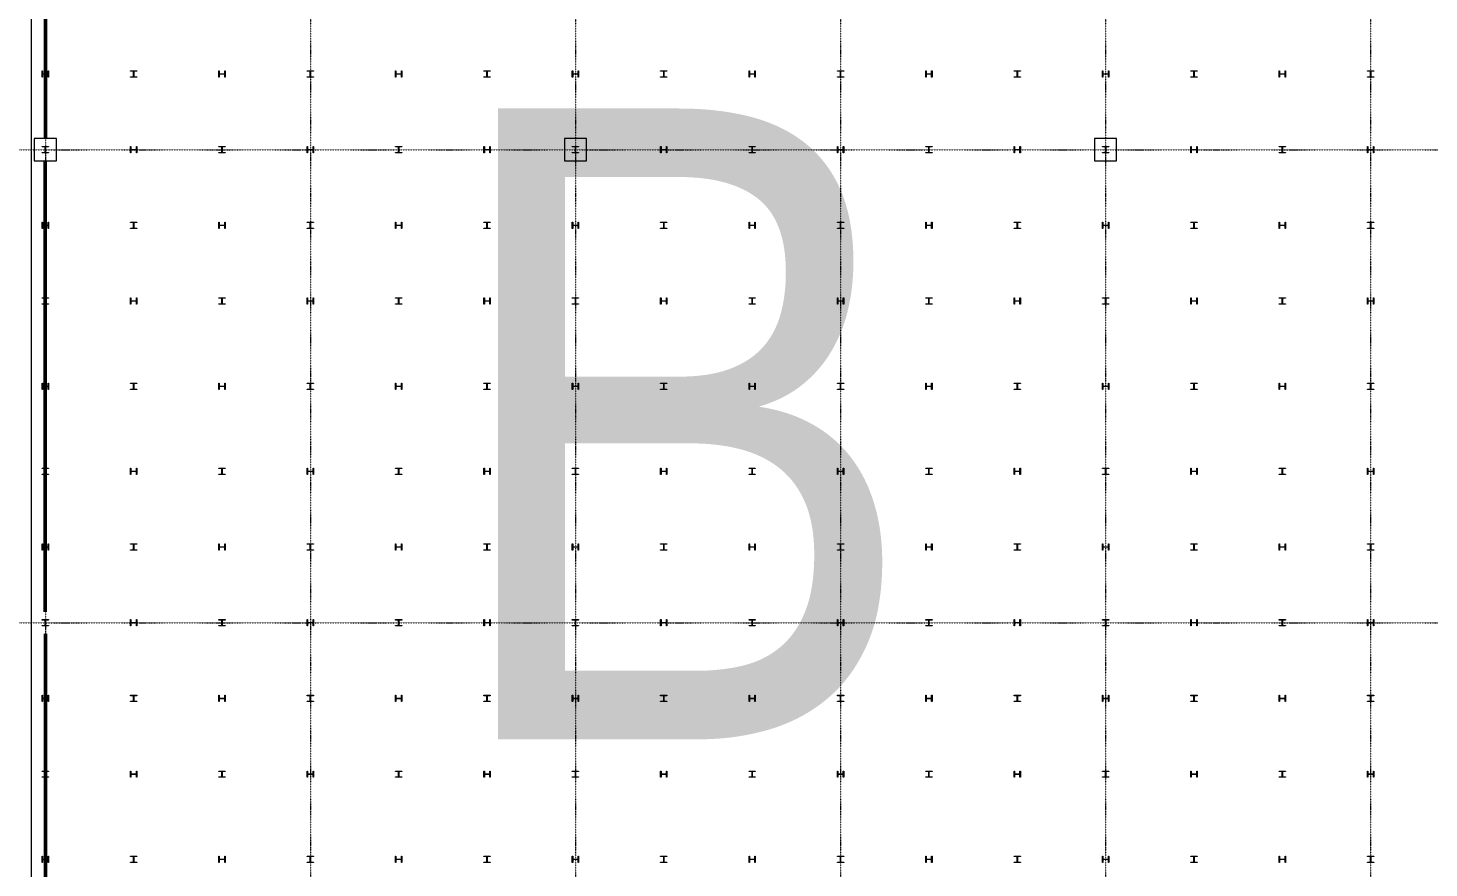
# Model space of a CAD drawing. Extents: x -32000 to 290600, y -111057 to 131250.
# Drawn here: x 175850 to 220250, y 37225 to 63858 of the extents above; entities that cross this region are included whole.
import ezdxf
from ezdxf.enums import TextEntityAlignment as Align

# ---------------------------------------------------------------- set-up
doc = ezdxf.new("R2010")
doc.units = 0
doc.header["$LTSCALE"] = 5
doc.linetypes.add('H12PL2$0$HIDDEN', pattern=[0.4, 0.3, -0.1])
doc.linetypes.add('H12PL2$0$JJP_三點線', pattern=[0.9, 0.3, -0.15, 0, -0.15, 0, -0.15, 0, -0.15])
for name, color, linetype in [('H12PL2$0$A-ZONE', 252, 'Continuous'), ('H12PL2$0$S-COL', 252, 'Continuous'), ('H12PL2$0$S-GRID', 252, 'Continuous'), ('XFDP20$0$A-W-P3_(50K)', 2, 'Continuous')]:
    doc.layers.add(name, color=color, linetype=linetype)
doc.styles.add('DEF', font='ArialNova-Light.ttf')

# ---------------------------------------------------------------- blocks, each defined once
blk = doc.blocks.new('XFDP20')
at = {"layer": 'XFDP20$0$A-W-P3_(50K)', "ltscale": 0.5}
for p, q in [((176375, 74650), (176375, 60350)), ((176425, 74650), (176425, 60350)), ((176375, 45350), (176375, 59650)), ((176425, 45350), (176425, 59650)), ((176375, 44650), (176375, 30350)), ((176425, 44650), (176425, 30350))]:
    blk.add_line(p, q, dxfattribs=at)
blk = doc.blocks.new('H12PL2')
at = {"layer": 'H12PL2$0$A-ZONE', "linetype": 'H12PL2$0$HIDDEN', "lineweight": 0}
blk.add_lwpolyline([(175950, 86290), (175950, 350)], dxfattribs=at)
at = {"layer": 'H12PL2$0$S-COL', "lineweight": 0, "flags": 128}
for points in [[(176300, 62500), (176312, 62500), (176312, 62417, 0.41421356), (176325, 62404), (176475, 62404, 0.41421356), (176488, 62417), (176488, 62500), (176500, 62500), (176500, 62300), (176488, 62300), (176488, 62383, 0.41421356), (176475, 62396), (176325, 62396, 0.41421356), (176312, 62383), (176312, 62300), (176300, 62300)], [(179100, 62300), (179100, 62312), (179183, 62312, 0.41421356), (179196, 62325), (179196, 62475, 0.41421356), (179183, 62488), (179100, 62488), (179100, 62500), (179300, 62500), (179300, 62488), (179217, 62488, 0.41421356), (179204, 62475), (179204, 62325, 0.41421356), (179217, 62312), (179300, 62312), (179300, 62300)], [(181900, 62500), (181912, 62500), (181912, 62417, 0.41421356), (181925, 62404), (182075, 62404, 0.41421356), (182088, 62417), (182088, 62500), (182100, 62500), (182100, 62300), (182088, 62300), (182088, 62383, 0.41421356), (182075, 62396), (181925, 62396, 0.41421356), (181912, 62383), (181912, 62300), (181900, 62300)], [(184700, 62300), (184700, 62312), (184783, 62312, 0.41421356), (184796, 62325), (184796, 62475, 0.41421356), (184783, 62488), (184700, 62488), (184700, 62500), (184900, 62500), (184900, 62488), (184817, 62488, 0.41421356), (184804, 62475), (184804, 62325, 0.41421356), (184817, 62312), (184900, 62312), (184900, 62300)], [(187500, 62500), (187512, 62500), (187512, 62417, 0.41421356), (187525, 62404), (187675, 62404, 0.41421356), (187688, 62417), (187688, 62500), (187700, 62500), (187700, 62300), (187688, 62300), (187688, 62383, 0.41421356), (187675, 62396), (187525, 62396, 0.41421356), (187512, 62383), (187512, 62300), (187500, 62300)], [(190300, 62300), (190300, 62312), (190383, 62312, 0.41421356), (190396, 62325), (190396, 62475, 0.41421356), (190383, 62488), (190300, 62488), (190300, 62500), (190500, 62500), (190500, 62488), (190417, 62488, 0.41421356), (190404, 62475), (190404, 62325, 0.41421356), (190417, 62312), (190500, 62312), (190500, 62300)], [(193100, 62500), (193112, 62500), (193112, 62417, 0.41421356), (193125, 62404), (193275, 62404, 0.41421356), (193288, 62417), (193288, 62500), (193300, 62500), (193300, 62300), (193288, 62300), (193288, 62383, 0.41421356), (193275, 62396), (193125, 62396, 0.41421356), (193112, 62383), (193112, 62300), (193100, 62300)], [(195900, 62300), (195900, 62312), (195983, 62312, 0.41421356), (195996, 62325), (195996, 62475, 0.41421356), (195983, 62488), (195900, 62488), (195900, 62500), (196100, 62500), (196100, 62488), (196017, 62488, 0.41421356), (196004, 62475), (196004, 62325, 0.41421356), (196017, 62312), (196100, 62312), (196100, 62300)], [(198700, 62500), (198712, 62500), (198712, 62417, 0.41421356), (198725, 62404), (198875, 62404, 0.41421356), (198888, 62417), (198888, 62500), (198900, 62500), (198900, 62300), (198888, 62300), (198888, 62383, 0.41421356), (198875, 62396), (198725, 62396, 0.41421356), (198712, 62383), (198712, 62300), (198700, 62300)], [(201500, 62300), (201500, 62312), (201583, 62312, 0.41421356), (201596, 62325), (201596, 62475, 0.41421356), (201583, 62488), (201500, 62488), (201500, 62500), (201700, 62500), (201700, 62488), (201617, 62488, 0.41421356), (201604, 62475), (201604, 62325, 0.41421356), (201617, 62312), (201700, 62312), (201700, 62300)], [(204300, 62500), (204312, 62500), (204312, 62417, 0.41421356), (204325, 62404), (204475, 62404, 0.41421356), (204488, 62417), (204488, 62500), (204500, 62500), (204500, 62300), (204488, 62300), (204488, 62383, 0.41421356), (204475, 62396), (204325, 62396, 0.41421356), (204312, 62383), (204312, 62300), (204300, 62300)], [(207100, 62300), (207100, 62312), (207183, 62312, 0.41421356), (207196, 62325), (207196, 62475, 0.41421356), (207183, 62488), (207100, 62488), (207100, 62500), (207300, 62500), (207300, 62488), (207217, 62488, 0.41421356), (207204, 62475), (207204, 62325, 0.41421356), (207217, 62312), (207300, 62312), (207300, 62300)], [(209900, 62500), (209912, 62500), (209912, 62417, 0.41421356), (209925, 62404), (210075, 62404, 0.41421356), (210088, 62417), (210088, 62500), (210100, 62500), (210100, 62300), (210088, 62300), (210088, 62383, 0.41421356), (210075, 62396), (209925, 62396, 0.41421356), (209912, 62383), (209912, 62300), (209900, 62300)], [(212700, 62300), (212700, 62312), (212783, 62312, 0.41421356), (212796, 62325), (212796, 62475, 0.41421356), (212783, 62488), (212700, 62488), (212700, 62500), (212900, 62500), (212900, 62488), (212817, 62488, 0.41421356), (212804, 62475), (212804, 62325, 0.41421356), (212817, 62312), (212900, 62312), (212900, 62300)], [(215500, 62500), (215512, 62500), (215512, 62417, 0.41421356), (215525, 62404), (215675, 62404, 0.41421356), (215688, 62417), (215688, 62500), (215700, 62500), (215700, 62300), (215688, 62300), (215688, 62383, 0.41421356), (215675, 62396), (215525, 62396, 0.41421356), (215512, 62383), (215512, 62300), (215500, 62300)], [(218300, 62300), (218300, 62312), (218383, 62312, 0.41421356), (218396, 62325), (218396, 62475, 0.41421356), (218383, 62488), (218300, 62488), (218300, 62500), (218500, 62500), (218500, 62488), (218417, 62488, 0.41421356), (218404, 62475), (218404, 62325, 0.41421356), (218417, 62312), (218500, 62312), (218500, 62300)], [(176300, 59900), (176300, 59912), (176383, 59912, 0.41421356), (176396, 59925), (176396, 60075, 0.41421356), (176383, 60088), (176300, 60088), (176300, 60100), (176500, 60100), (176500, 60088), (176417, 60088, 0.41421356), (176404, 60075), (176404, 59925, 0.41421356), (176417, 59912), (176500, 59912), (176500, 59900)], [(179100, 60100), (179112, 60100), (179112, 60017, 0.41421356), (179125, 60004), (179275, 60004, 0.41421356), (179288, 60017), (179288, 60100), (179300, 60100), (179300, 59900), (179288, 59900), (179288, 59983, 0.41421356), (179275, 59996), (179125, 59996, 0.41421356), (179112, 59983), (179112, 59900), (179100, 59900)], [(181900, 59900), (181900, 59912), (181983, 59912, 0.41421356), (181996, 59925), (181996, 60075, 0.41421356), (181983, 60088), (181900, 60088), (181900, 60100), (182100, 60100), (182100, 60088), (182017, 60088, 0.41421356), (182004, 60075), (182004, 59925, 0.41421356), (182017, 59912), (182100, 59912), (182100, 59900)], [(184700, 60100), (184712, 60100), (184712, 60017, 0.41421356), (184725, 60004), (184875, 60004, 0.41421356), (184888, 60017), (184888, 60100), (184900, 60100), (184900, 59900), (184888, 59900), (184888, 59983, 0.41421356), (184875, 59996), (184725, 59996, 0.41421356), (184712, 59983), (184712, 59900), (184700, 59900)], [(187500, 59900), (187500, 59912), (187583, 59912, 0.41421356), (187596, 59925), (187596, 60075, 0.41421356), (187583, 60088), (187500, 60088), (187500, 60100), (187700, 60100), (187700, 60088), (187617, 60088, 0.41421356), (187604, 60075), (187604, 59925, 0.41421356), (187617, 59912), (187700, 59912), (187700, 59900)], [(190300, 60100), (190312, 60100), (190312, 60017, 0.41421356), (190325, 60004), (190475, 60004, 0.41421356), (190488, 60017), (190488, 60100), (190500, 60100), (190500, 59900), (190488, 59900), (190488, 59983, 0.41421356), (190475, 59996), (190325, 59996, 0.41421356), (190312, 59983), (190312, 59900), (190300, 59900)], [(193100, 59900), (193100, 59912), (193183, 59912, 0.41421356), (193196, 59925), (193196, 60075, 0.41421356), (193183, 60088), (193100, 60088), (193100, 60100), (193300, 60100), (193300, 60088), (193217, 60088, 0.41421356), (193204, 60075), (193204, 59925, 0.41421356), (193217, 59912), (193300, 59912), (193300, 59900)], [(195900, 60100), (195912, 60100), (195912, 60017, 0.41421356), (195925, 60004), (196075, 60004, 0.41421356), (196088, 60017), (196088, 60100), (196100, 60100), (196100, 59900), (196088, 59900), (196088, 59983, 0.41421356), (196075, 59996), (195925, 59996, 0.41421356), (195912, 59983), (195912, 59900), (195900, 59900)], [(198700, 59900), (198700, 59912), (198783, 59912, 0.41421356), (198796, 59925), (198796, 60075, 0.41421356), (198783, 60088), (198700, 60088), (198700, 60100), (198900, 60100), (198900, 60088), (198817, 60088, 0.41421356), (198804, 60075), (198804, 59925, 0.41421356), (198817, 59912), (198900, 59912), (198900, 59900)], [(201500, 60100), (201512, 60100), (201512, 60017, 0.41421356), (201525, 60004), (201675, 60004, 0.41421356), (201688, 60017), (201688, 60100), (201700, 60100), (201700, 59900), (201688, 59900), (201688, 59983, 0.41421356), (201675, 59996), (201525, 59996, 0.41421356), (201512, 59983), (201512, 59900), (201500, 59900)], [(204300, 59900), (204300, 59912), (204383, 59912, 0.41421356), (204396, 59925), (204396, 60075, 0.41421356), (204383, 60088), (204300, 60088), (204300, 60100), (204500, 60100), (204500, 60088), (204417, 60088, 0.41421356), (204404, 60075), (204404, 59925, 0.41421356), (204417, 59912), (204500, 59912), (204500, 59900)], [(207100, 60100), (207112, 60100), (207112, 60017, 0.41421356), (207125, 60004), (207275, 60004, 0.41421356), (207288, 60017), (207288, 60100), (207300, 60100), (207300, 59900), (207288, 59900), (207288, 59983, 0.41421356), (207275, 59996), (207125, 59996, 0.41421356), (207112, 59983), (207112, 59900), (207100, 59900)], [(209900, 59900), (209900, 59912), (209983, 59912, 0.41421356), (209996, 59925), (209996, 60075, 0.41421356), (209983, 60088), (209900, 60088), (209900, 60100), (210100, 60100), (210100, 60088), (210017, 60088, 0.41421356), (210004, 60075), (210004, 59925, 0.41421356), (210017, 59912), (210100, 59912), (210100, 59900)], [(212700, 60100), (212712, 60100), (212712, 60017, 0.41421356), (212725, 60004), (212875, 60004, 0.41421356), (212888, 60017), (212888, 60100), (212900, 60100), (212900, 59900), (212888, 59900), (212888, 59983, 0.41421356), (212875, 59996), (212725, 59996, 0.41421356), (212712, 59983), (212712, 59900), (212700, 59900)], [(215500, 59900), (215500, 59912), (215583, 59912, 0.41421356), (215596, 59925), (215596, 60075, 0.41421356), (215583, 60088), (215500, 60088), (215500, 60100), (215700, 60100), (215700, 60088), (215617, 60088, 0.41421356), (215604, 60075), (215604, 59925, 0.41421356), (215617, 59912), (215700, 59912), (215700, 59900)], [(218300, 60100), (218312, 60100), (218312, 60017, 0.41421356), (218325, 60004), (218475, 60004, 0.41421356), (218488, 60017), (218488, 60100), (218500, 60100), (218500, 59900), (218488, 59900), (218488, 59983, 0.41421356), (218475, 59996), (218325, 59996, 0.41421356), (218312, 59983), (218312, 59900), (218300, 59900)], [(176300, 57700), (176312, 57700), (176312, 57617, 0.41421356), (176325, 57604), (176475, 57604, 0.41421356), (176488, 57617), (176488, 57700), (176500, 57700), (176500, 57500), (176488, 57500), (176488, 57583, 0.41421356), (176475, 57596), (176325, 57596, 0.41421356), (176312, 57583), (176312, 57500), (176300, 57500)], [(179100, 57500), (179100, 57512), (179183, 57512, 0.41421356), (179196, 57525), (179196, 57675, 0.41421356), (179183, 57688), (179100, 57688), (179100, 57700), (179300, 57700), (179300, 57688), (179217, 57688, 0.41421356), (179204, 57675), (179204, 57525, 0.41421356), (179217, 57512), (179300, 57512), (179300, 57500)], [(181900, 57700), (181912, 57700), (181912, 57617, 0.41421356), (181925, 57604), (182075, 57604, 0.41421356), (182088, 57617), (182088, 57700), (182100, 57700), (182100, 57500), (182088, 57500), (182088, 57583, 0.41421356), (182075, 57596), (181925, 57596, 0.41421356), (181912, 57583), (181912, 57500), (181900, 57500)], [(184700, 57500), (184700, 57512), (184783, 57512, 0.41421356), (184796, 57525), (184796, 57675, 0.41421356), (184783, 57688), (184700, 57688), (184700, 57700), (184900, 57700), (184900, 57688), (184817, 57688, 0.41421356), (184804, 57675), (184804, 57525, 0.41421356), (184817, 57512), (184900, 57512), (184900, 57500)], [(187500, 57700), (187512, 57700), (187512, 57617, 0.41421356), (187525, 57604), (187675, 57604, 0.41421356), (187688, 57617), (187688, 57700), (187700, 57700), (187700, 57500), (187688, 57500), (187688, 57583, 0.41421356), (187675, 57596), (187525, 57596, 0.41421356), (187512, 57583), (187512, 57500), (187500, 57500)], [(190300, 57500), (190300, 57512), (190383, 57512, 0.41421356), (190396, 57525), (190396, 57675, 0.41421356), (190383, 57688), (190300, 57688), (190300, 57700), (190500, 57700), (190500, 57688), (190417, 57688, 0.41421356), (190404, 57675), (190404, 57525, 0.41421356), (190417, 57512), (190500, 57512), (190500, 57500)], [(193100, 57700), (193112, 57700), (193112, 57617, 0.41421356), (193125, 57604), (193275, 57604, 0.41421356), (193288, 57617), (193288, 57700), (193300, 57700), (193300, 57500), (193288, 57500), (193288, 57583, 0.41421356), (193275, 57596), (193125, 57596, 0.41421356), (193112, 57583), (193112, 57500), (193100, 57500)], [(195900, 57500), (195900, 57512), (195983, 57512, 0.41421356), (195996, 57525), (195996, 57675, 0.41421356), (195983, 57688), (195900, 57688), (195900, 57700), (196100, 57700), (196100, 57688), (196017, 57688, 0.41421356), (196004, 57675), (196004, 57525, 0.41421356), (196017, 57512), (196100, 57512), (196100, 57500)], [(198700, 57700), (198712, 57700), (198712, 57617, 0.41421356), (198725, 57604), (198875, 57604, 0.41421356), (198888, 57617), (198888, 57700), (198900, 57700), (198900, 57500), (198888, 57500), (198888, 57583, 0.41421356), (198875, 57596), (198725, 57596, 0.41421356), (198712, 57583), (198712, 57500), (198700, 57500)], [(201500, 57500), (201500, 57512), (201583, 57512, 0.41421356), (201596, 57525), (201596, 57675, 0.41421356), (201583, 57688), (201500, 57688), (201500, 57700), (201700, 57700), (201700, 57688), (201617, 57688, 0.41421356), (201604, 57675), (201604, 57525, 0.41421356), (201617, 57512), (201700, 57512), (201700, 57500)], [(204300, 57700), (204312, 57700), (204312, 57617, 0.41421356), (204325, 57604), (204475, 57604, 0.41421356), (204488, 57617), (204488, 57700), (204500, 57700), (204500, 57500), (204488, 57500), (204488, 57583, 0.41421356), (204475, 57596), (204325, 57596, 0.41421356), (204312, 57583), (204312, 57500), (204300, 57500)], [(207100, 57500), (207100, 57512), (207183, 57512, 0.41421356), (207196, 57525), (207196, 57675, 0.41421356), (207183, 57688), (207100, 57688), (207100, 57700), (207300, 57700), (207300, 57688), (207217, 57688, 0.41421356), (207204, 57675), (207204, 57525, 0.41421356), (207217, 57512), (207300, 57512), (207300, 57500)], [(209900, 57700), (209912, 57700), (209912, 57617, 0.41421356), (209925, 57604), (210075, 57604, 0.41421356), (210088, 57617), (210088, 57700), (210100, 57700), (210100, 57500), (210088, 57500), (210088, 57583, 0.41421356), (210075, 57596), (209925, 57596, 0.41421356), (209912, 57583), (209912, 57500), (209900, 57500)], [(212700, 57500), (212700, 57512), (212783, 57512, 0.41421356), (212796, 57525), (212796, 57675, 0.41421356), (212783, 57688), (212700, 57688), (212700, 57700), (212900, 57700), (212900, 57688), (212817, 57688, 0.41421356), (212804, 57675), (212804, 57525, 0.41421356), (212817, 57512), (212900, 57512), (212900, 57500)], [(215500, 57700), (215512, 57700), (215512, 57617, 0.41421356), (215525, 57604), (215675, 57604, 0.41421356), (215688, 57617), (215688, 57700), (215700, 57700), (215700, 57500), (215688, 57500), (215688, 57583, 0.41421356), (215675, 57596), (215525, 57596, 0.41421356), (215512, 57583), (215512, 57500), (215500, 57500)], [(218300, 57500), (218300, 57512), (218383, 57512, 0.41421356), (218396, 57525), (218396, 57675, 0.41421356), (218383, 57688), (218300, 57688), (218300, 57700), (218500, 57700), (218500, 57688), (218417, 57688, 0.41421356), (218404, 57675), (218404, 57525, 0.41421356), (218417, 57512), (218500, 57512), (218500, 57500)], [(176300, 55100), (176300, 55112), (176383, 55112, 0.41421356), (176396, 55125), (176396, 55275, 0.41421356), (176383, 55288), (176300, 55288), (176300, 55300), (176500, 55300), (176500, 55288), (176417, 55288, 0.41421356), (176404, 55275), (176404, 55125, 0.41421356), (176417, 55112), (176500, 55112), (176500, 55100)], [(179100, 55300), (179112, 55300), (179112, 55217, 0.41421356), (179125, 55204), (179275, 55204, 0.41421356), (179288, 55217), (179288, 55300), (179300, 55300), (179300, 55100), (179288, 55100), (179288, 55183, 0.41421356), (179275, 55196), (179125, 55196, 0.41421356), (179112, 55183), (179112, 55100), (179100, 55100)], [(181900, 55100), (181900, 55112), (181983, 55112, 0.41421356), (181996, 55125), (181996, 55275, 0.41421356), (181983, 55288), (181900, 55288), (181900, 55300), (182100, 55300), (182100, 55288), (182017, 55288, 0.41421356), (182004, 55275), (182004, 55125, 0.41421356), (182017, 55112), (182100, 55112), (182100, 55100)], [(184700, 55300), (184712, 55300), (184712, 55217, 0.41421356), (184725, 55204), (184875, 55204, 0.41421356), (184888, 55217), (184888, 55300), (184900, 55300), (184900, 55100), (184888, 55100), (184888, 55183, 0.41421356), (184875, 55196), (184725, 55196, 0.41421356), (184712, 55183), (184712, 55100), (184700, 55100)], [(187500, 55100), (187500, 55112), (187583, 55112, 0.41421356), (187596, 55125), (187596, 55275, 0.41421356), (187583, 55288), (187500, 55288), (187500, 55300), (187700, 55300), (187700, 55288), (187617, 55288, 0.41421356), (187604, 55275), (187604, 55125, 0.41421356), (187617, 55112), (187700, 55112), (187700, 55100)], [(190300, 55300), (190312, 55300), (190312, 55217, 0.41421356), (190325, 55204), (190475, 55204, 0.41421356), (190488, 55217), (190488, 55300), (190500, 55300), (190500, 55100), (190488, 55100), (190488, 55183, 0.41421356), (190475, 55196), (190325, 55196, 0.41421356), (190312, 55183), (190312, 55100), (190300, 55100)], [(193100, 55100), (193100, 55112), (193183, 55112, 0.41421356), (193196, 55125), (193196, 55275, 0.41421356), (193183, 55288), (193100, 55288), (193100, 55300), (193300, 55300), (193300, 55288), (193217, 55288, 0.41421356), (193204, 55275), (193204, 55125, 0.41421356), (193217, 55112), (193300, 55112), (193300, 55100)], [(195900, 55300), (195912, 55300), (195912, 55217, 0.41421356), (195925, 55204), (196075, 55204, 0.41421356), (196088, 55217), (196088, 55300), (196100, 55300), (196100, 55100), (196088, 55100), (196088, 55183, 0.41421356), (196075, 55196), (195925, 55196, 0.41421356), (195912, 55183), (195912, 55100), (195900, 55100)], [(198700, 55100), (198700, 55112), (198783, 55112, 0.41421356), (198796, 55125), (198796, 55275, 0.41421356), (198783, 55288), (198700, 55288), (198700, 55300), (198900, 55300), (198900, 55288), (198817, 55288, 0.41421356), (198804, 55275), (198804, 55125, 0.41421356), (198817, 55112), (198900, 55112), (198900, 55100)], [(201500, 55300), (201512, 55300), (201512, 55217, 0.41421356), (201525, 55204), (201675, 55204, 0.41421356), (201688, 55217), (201688, 55300), (201700, 55300), (201700, 55100), (201688, 55100), (201688, 55183, 0.41421356), (201675, 55196), (201525, 55196, 0.41421356), (201512, 55183), (201512, 55100), (201500, 55100)], [(204300, 55100), (204300, 55112), (204383, 55112, 0.41421356), (204396, 55125), (204396, 55275, 0.41421356), (204383, 55288), (204300, 55288), (204300, 55300), (204500, 55300), (204500, 55288), (204417, 55288, 0.41421356), (204404, 55275), (204404, 55125, 0.41421356), (204417, 55112), (204500, 55112), (204500, 55100)], [(207100, 55300), (207112, 55300), (207112, 55217, 0.41421356), (207125, 55204), (207275, 55204, 0.41421356), (207288, 55217), (207288, 55300), (207300, 55300), (207300, 55100), (207288, 55100), (207288, 55183, 0.41421356), (207275, 55196), (207125, 55196, 0.41421356), (207112, 55183), (207112, 55100), (207100, 55100)], [(209900, 55100), (209900, 55112), (209983, 55112, 0.41421356), (209996, 55125), (209996, 55275, 0.41421356), (209983, 55288), (209900, 55288), (209900, 55300), (210100, 55300), (210100, 55288), (210017, 55288, 0.41421356), (210004, 55275), (210004, 55125, 0.41421356), (210017, 55112), (210100, 55112), (210100, 55100)], [(212700, 55300), (212712, 55300), (212712, 55217, 0.41421356), (212725, 55204), (212875, 55204, 0.41421356), (212888, 55217), (212888, 55300), (212900, 55300), (212900, 55100), (212888, 55100), (212888, 55183, 0.41421356), (212875, 55196), (212725, 55196, 0.41421356), (212712, 55183), (212712, 55100), (212700, 55100)], [(215500, 55100), (215500, 55112), (215583, 55112, 0.41421356), (215596, 55125), (215596, 55275, 0.41421356), (215583, 55288), (215500, 55288), (215500, 55300), (215700, 55300), (215700, 55288), (215617, 55288, 0.41421356), (215604, 55275), (215604, 55125, 0.41421356), (215617, 55112), (215700, 55112), (215700, 55100)], [(218300, 55300), (218312, 55300), (218312, 55217, 0.41421356), (218325, 55204), (218475, 55204, 0.41421356), (218488, 55217), (218488, 55300), (218500, 55300), (218500, 55100), (218488, 55100), (218488, 55183, 0.41421356), (218475, 55196), (218325, 55196, 0.41421356), (218312, 55183), (218312, 55100), (218300, 55100)], [(176300, 52600), (176312, 52600), (176312, 52517, 0.41421356), (176325, 52504), (176475, 52504, 0.41421356), (176488, 52517), (176488, 52600), (176500, 52600), (176500, 52400), (176488, 52400), (176488, 52483, 0.41421356), (176475, 52496), (176325, 52496, 0.41421356), (176312, 52483), (176312, 52400), (176300, 52400)], [(179100, 52400), (179100, 52412), (179183, 52412, 0.41421356), (179196, 52425), (179196, 52575, 0.41421356), (179183, 52588), (179100, 52588), (179100, 52600), (179300, 52600), (179300, 52588), (179217, 52588, 0.41421356), (179204, 52575), (179204, 52425, 0.41421356), (179217, 52412), (179300, 52412), (179300, 52400)], [(181900, 52600), (181912, 52600), (181912, 52517, 0.41421356), (181925, 52504), (182075, 52504, 0.41421356), (182088, 52517), (182088, 52600), (182100, 52600), (182100, 52400), (182088, 52400), (182088, 52483, 0.41421356), (182075, 52496), (181925, 52496, 0.41421356), (181912, 52483), (181912, 52400), (181900, 52400)], [(184700, 52400), (184700, 52412), (184783, 52412, 0.41421356), (184796, 52425), (184796, 52575, 0.41421356), (184783, 52588), (184700, 52588), (184700, 52600), (184900, 52600), (184900, 52588), (184817, 52588, 0.41421356), (184804, 52575), (184804, 52425, 0.41421356), (184817, 52412), (184900, 52412), (184900, 52400)], [(187500, 52600), (187512, 52600), (187512, 52517, 0.41421356), (187525, 52504), (187675, 52504, 0.41421356), (187688, 52517), (187688, 52600), (187700, 52600), (187700, 52400), (187688, 52400), (187688, 52483, 0.41421356), (187675, 52496), (187525, 52496, 0.41421356), (187512, 52483), (187512, 52400), (187500, 52400)], [(190300, 52400), (190300, 52412), (190383, 52412, 0.41421356), (190396, 52425), (190396, 52575, 0.41421356), (190383, 52588), (190300, 52588), (190300, 52600), (190500, 52600), (190500, 52588), (190417, 52588, 0.41421356), (190404, 52575), (190404, 52425, 0.41421356), (190417, 52412), (190500, 52412), (190500, 52400)], [(193100, 52600), (193112, 52600), (193112, 52517, 0.41421356), (193125, 52504), (193275, 52504, 0.41421356), (193288, 52517), (193288, 52600), (193300, 52600), (193300, 52400), (193288, 52400), (193288, 52483, 0.41421356), (193275, 52496), (193125, 52496, 0.41421356), (193112, 52483), (193112, 52400), (193100, 52400)], [(195900, 52400), (195900, 52412), (195983, 52412, 0.41421356), (195996, 52425), (195996, 52575, 0.41421356), (195983, 52588), (195900, 52588), (195900, 52600), (196100, 52600), (196100, 52588), (196017, 52588, 0.41421356), (196004, 52575), (196004, 52425, 0.41421356), (196017, 52412), (196100, 52412), (196100, 52400)], [(198700, 52600), (198712, 52600), (198712, 52517, 0.41421356), (198725, 52504), (198875, 52504, 0.41421356), (198888, 52517), (198888, 52600), (198900, 52600), (198900, 52400), (198888, 52400), (198888, 52483, 0.41421356), (198875, 52496), (198725, 52496, 0.41421356), (198712, 52483), (198712, 52400), (198700, 52400)], [(201500, 52400), (201500, 52412), (201583, 52412, 0.41421356), (201596, 52425), (201596, 52575, 0.41421356), (201583, 52588), (201500, 52588), (201500, 52600), (201700, 52600), (201700, 52588), (201617, 52588, 0.41421356), (201604, 52575), (201604, 52425, 0.41421356), (201617, 52412), (201700, 52412), (201700, 52400)], [(204300, 52600), (204312, 52600), (204312, 52517, 0.41421356), (204325, 52504), (204475, 52504, 0.41421356), (204488, 52517), (204488, 52600), (204500, 52600), (204500, 52400), (204488, 52400), (204488, 52483, 0.41421356), (204475, 52496), (204325, 52496, 0.41421356), (204312, 52483), (204312, 52400), (204300, 52400)], [(207100, 52400), (207100, 52412), (207183, 52412, 0.41421356), (207196, 52425), (207196, 52575, 0.41421356), (207183, 52588), (207100, 52588), (207100, 52600), (207300, 52600), (207300, 52588), (207217, 52588, 0.41421356), (207204, 52575), (207204, 52425, 0.41421356), (207217, 52412), (207300, 52412), (207300, 52400)], [(209900, 52600), (209912, 52600), (209912, 52517, 0.41421356), (209925, 52504), (210075, 52504, 0.41421356), (210088, 52517), (210088, 52600), (210100, 52600), (210100, 52400), (210088, 52400), (210088, 52483, 0.41421356), (210075, 52496), (209925, 52496, 0.41421356), (209912, 52483), (209912, 52400), (209900, 52400)], [(212700, 52400), (212700, 52412), (212783, 52412, 0.41421356), (212796, 52425), (212796, 52575, 0.41421356), (212783, 52588), (212700, 52588), (212700, 52600), (212900, 52600), (212900, 52588), (212817, 52588, 0.41421356), (212804, 52575), (212804, 52425, 0.41421356), (212817, 52412), (212900, 52412), (212900, 52400)], [(215500, 52600), (215512, 52600), (215512, 52517, 0.41421356), (215525, 52504), (215675, 52504, 0.41421356), (215688, 52517), (215688, 52600), (215700, 52600), (215700, 52400), (215688, 52400), (215688, 52483, 0.41421356), (215675, 52496), (215525, 52496, 0.41421356), (215512, 52483), (215512, 52400), (215500, 52400)], [(218300, 52400), (218300, 52412), (218383, 52412, 0.41421356), (218396, 52425), (218396, 52575, 0.41421356), (218383, 52588), (218300, 52588), (218300, 52600), (218500, 52600), (218500, 52588), (218417, 52588, 0.41421356), (218404, 52575), (218404, 52425, 0.41421356), (218417, 52412), (218500, 52412), (218500, 52400)], [(176300, 49700), (176300, 49712), (176383, 49712, 0.41421356), (176396, 49725), (176396, 49875, 0.41421356), (176383, 49888), (176300, 49888), (176300, 49900), (176500, 49900), (176500, 49888), (176417, 49888, 0.41421356), (176404, 49875), (176404, 49725, 0.41421356), (176417, 49712), (176500, 49712), (176500, 49700)], [(179100, 49900), (179112, 49900), (179112, 49817, 0.41421356), (179125, 49804), (179275, 49804, 0.41421356), (179288, 49817), (179288, 49900), (179300, 49900), (179300, 49700), (179288, 49700), (179288, 49783, 0.41421356), (179275, 49796), (179125, 49796, 0.41421356), (179112, 49783), (179112, 49700), (179100, 49700)], [(181900, 49700), (181900, 49712), (181983, 49712, 0.41421356), (181996, 49725), (181996, 49875, 0.41421356), (181983, 49888), (181900, 49888), (181900, 49900), (182100, 49900), (182100, 49888), (182017, 49888, 0.41421356), (182004, 49875), (182004, 49725, 0.41421356), (182017, 49712), (182100, 49712), (182100, 49700)], [(184700, 49900), (184712, 49900), (184712, 49817, 0.41421356), (184725, 49804), (184875, 49804, 0.41421356), (184888, 49817), (184888, 49900), (184900, 49900), (184900, 49700), (184888, 49700), (184888, 49783, 0.41421356), (184875, 49796), (184725, 49796, 0.41421356), (184712, 49783), (184712, 49700), (184700, 49700)], [(187500, 49700), (187500, 49712), (187583, 49712, 0.41421356), (187596, 49725), (187596, 49875, 0.41421356), (187583, 49888), (187500, 49888), (187500, 49900), (187700, 49900), (187700, 49888), (187617, 49888, 0.41421356), (187604, 49875), (187604, 49725, 0.41421356), (187617, 49712), (187700, 49712), (187700, 49700)], [(190300, 49900), (190312, 49900), (190312, 49817, 0.41421356), (190325, 49804), (190475, 49804, 0.41421356), (190488, 49817), (190488, 49900), (190500, 49900), (190500, 49700), (190488, 49700), (190488, 49783, 0.41421356), (190475, 49796), (190325, 49796, 0.41421356), (190312, 49783), (190312, 49700), (190300, 49700)], [(193100, 49700), (193100, 49712), (193183, 49712, 0.41421356), (193196, 49725), (193196, 49875, 0.41421356), (193183, 49888), (193100, 49888), (193100, 49900), (193300, 49900), (193300, 49888), (193217, 49888, 0.41421356), (193204, 49875), (193204, 49725, 0.41421356), (193217, 49712), (193300, 49712), (193300, 49700)], [(195900, 49900), (195912, 49900), (195912, 49817, 0.41421356), (195925, 49804), (196075, 49804, 0.41421356), (196088, 49817), (196088, 49900), (196100, 49900), (196100, 49700), (196088, 49700), (196088, 49783, 0.41421356), (196075, 49796), (195925, 49796, 0.41421356), (195912, 49783), (195912, 49700), (195900, 49700)], [(198700, 49700), (198700, 49712), (198783, 49712, 0.41421356), (198796, 49725), (198796, 49875, 0.41421356), (198783, 49888), (198700, 49888), (198700, 49900), (198900, 49900), (198900, 49888), (198817, 49888, 0.41421356), (198804, 49875), (198804, 49725, 0.41421356), (198817, 49712), (198900, 49712), (198900, 49700)], [(201500, 49900), (201512, 49900), (201512, 49817, 0.41421356), (201525, 49804), (201675, 49804, 0.41421356), (201688, 49817), (201688, 49900), (201700, 49900), (201700, 49700), (201688, 49700), (201688, 49783, 0.41421356), (201675, 49796), (201525, 49796, 0.41421356), (201512, 49783), (201512, 49700), (201500, 49700)], [(204300, 49700), (204300, 49712), (204383, 49712, 0.41421356), (204396, 49725), (204396, 49875, 0.41421356), (204383, 49888), (204300, 49888), (204300, 49900), (204500, 49900), (204500, 49888), (204417, 49888, 0.41421356), (204404, 49875), (204404, 49725, 0.41421356), (204417, 49712), (204500, 49712), (204500, 49700)], [(207100, 49900), (207112, 49900), (207112, 49817, 0.41421356), (207125, 49804), (207275, 49804, 0.41421356), (207288, 49817), (207288, 49900), (207300, 49900), (207300, 49700), (207288, 49700), (207288, 49783, 0.41421356), (207275, 49796), (207125, 49796, 0.41421356), (207112, 49783), (207112, 49700), (207100, 49700)], [(209900, 49700), (209900, 49712), (209983, 49712, 0.41421356), (209996, 49725), (209996, 49875, 0.41421356), (209983, 49888), (209900, 49888), (209900, 49900), (210100, 49900), (210100, 49888), (210017, 49888, 0.41421356), (210004, 49875), (210004, 49725, 0.41421356), (210017, 49712), (210100, 49712), (210100, 49700)], [(212700, 49900), (212712, 49900), (212712, 49817, 0.41421356), (212725, 49804), (212875, 49804, 0.41421356), (212888, 49817), (212888, 49900), (212900, 49900), (212900, 49700), (212888, 49700), (212888, 49783, 0.41421356), (212875, 49796), (212725, 49796, 0.41421356), (212712, 49783), (212712, 49700), (212700, 49700)], [(215500, 49700), (215500, 49712), (215583, 49712, 0.41421356), (215596, 49725), (215596, 49875, 0.41421356), (215583, 49888), (215500, 49888), (215500, 49900), (215700, 49900), (215700, 49888), (215617, 49888, 0.41421356), (215604, 49875), (215604, 49725, 0.41421356), (215617, 49712), (215700, 49712), (215700, 49700)], [(218300, 49900), (218312, 49900), (218312, 49817, 0.41421356), (218325, 49804), (218475, 49804, 0.41421356), (218488, 49817), (218488, 49900), (218500, 49900), (218500, 49700), (218488, 49700), (218488, 49783, 0.41421356), (218475, 49796), (218325, 49796, 0.41421356), (218312, 49783), (218312, 49700), (218300, 49700)], [(176300, 47500), (176312, 47500), (176312, 47417, 0.41421356), (176325, 47404), (176475, 47404, 0.41421356), (176488, 47417), (176488, 47500), (176500, 47500), (176500, 47300), (176488, 47300), (176488, 47383, 0.41421356), (176475, 47396), (176325, 47396, 0.41421356), (176312, 47383), (176312, 47300), (176300, 47300)], [(179100, 47300), (179100, 47312), (179183, 47312, 0.41421356), (179196, 47325), (179196, 47475, 0.41421356), (179183, 47488), (179100, 47488), (179100, 47500), (179300, 47500), (179300, 47488), (179217, 47488, 0.41421356), (179204, 47475), (179204, 47325, 0.41421356), (179217, 47312), (179300, 47312), (179300, 47300)], [(181900, 47500), (181912, 47500), (181912, 47417, 0.41421356), (181925, 47404), (182075, 47404, 0.41421356), (182088, 47417), (182088, 47500), (182100, 47500), (182100, 47300), (182088, 47300), (182088, 47383, 0.41421356), (182075, 47396), (181925, 47396, 0.41421356), (181912, 47383), (181912, 47300), (181900, 47300)], [(184700, 47300), (184700, 47312), (184783, 47312, 0.41421356), (184796, 47325), (184796, 47475, 0.41421356), (184783, 47488), (184700, 47488), (184700, 47500), (184900, 47500), (184900, 47488), (184817, 47488, 0.41421356), (184804, 47475), (184804, 47325, 0.41421356), (184817, 47312), (184900, 47312), (184900, 47300)], [(187500, 47500), (187512, 47500), (187512, 47417, 0.41421356), (187525, 47404), (187675, 47404, 0.41421356), (187688, 47417), (187688, 47500), (187700, 47500), (187700, 47300), (187688, 47300), (187688, 47383, 0.41421356), (187675, 47396), (187525, 47396, 0.41421356), (187512, 47383), (187512, 47300), (187500, 47300)], [(190300, 47300), (190300, 47312), (190383, 47312, 0.41421356), (190396, 47325), (190396, 47475, 0.41421356), (190383, 47488), (190300, 47488), (190300, 47500), (190500, 47500), (190500, 47488), (190417, 47488, 0.41421356), (190404, 47475), (190404, 47325, 0.41421356), (190417, 47312), (190500, 47312), (190500, 47300)], [(193100, 47500), (193112, 47500), (193112, 47417, 0.41421356), (193125, 47404), (193275, 47404, 0.41421356), (193288, 47417), (193288, 47500), (193300, 47500), (193300, 47300), (193288, 47300), (193288, 47383, 0.41421356), (193275, 47396), (193125, 47396, 0.41421356), (193112, 47383), (193112, 47300), (193100, 47300)], [(195900, 47300), (195900, 47312), (195983, 47312, 0.41421356), (195996, 47325), (195996, 47475, 0.41421356), (195983, 47488), (195900, 47488), (195900, 47500), (196100, 47500), (196100, 47488), (196017, 47488, 0.41421356), (196004, 47475), (196004, 47325, 0.41421356), (196017, 47312), (196100, 47312), (196100, 47300)], [(198700, 47500), (198712, 47500), (198712, 47417, 0.41421356), (198725, 47404), (198875, 47404, 0.41421356), (198888, 47417), (198888, 47500), (198900, 47500), (198900, 47300), (198888, 47300), (198888, 47383, 0.41421356), (198875, 47396), (198725, 47396, 0.41421356), (198712, 47383), (198712, 47300), (198700, 47300)], [(201500, 47300), (201500, 47312), (201583, 47312, 0.41421356), (201596, 47325), (201596, 47475, 0.41421356), (201583, 47488), (201500, 47488), (201500, 47500), (201700, 47500), (201700, 47488), (201617, 47488, 0.41421356), (201604, 47475), (201604, 47325, 0.41421356), (201617, 47312), (201700, 47312), (201700, 47300)], [(204300, 47500), (204312, 47500), (204312, 47417, 0.41421356), (204325, 47404), (204475, 47404, 0.41421356), (204488, 47417), (204488, 47500), (204500, 47500), (204500, 47300), (204488, 47300), (204488, 47383, 0.41421356), (204475, 47396), (204325, 47396, 0.41421356), (204312, 47383), (204312, 47300), (204300, 47300)], [(207100, 47300), (207100, 47312), (207183, 47312, 0.41421356), (207196, 47325), (207196, 47475, 0.41421356), (207183, 47488), (207100, 47488), (207100, 47500), (207300, 47500), (207300, 47488), (207217, 47488, 0.41421356), (207204, 47475), (207204, 47325, 0.41421356), (207217, 47312), (207300, 47312), (207300, 47300)], [(209900, 47500), (209912, 47500), (209912, 47417, 0.41421356), (209925, 47404), (210075, 47404, 0.41421356), (210088, 47417), (210088, 47500), (210100, 47500), (210100, 47300), (210088, 47300), (210088, 47383, 0.41421356), (210075, 47396), (209925, 47396, 0.41421356), (209912, 47383), (209912, 47300), (209900, 47300)], [(212700, 47300), (212700, 47312), (212783, 47312, 0.41421356), (212796, 47325), (212796, 47475, 0.41421356), (212783, 47488), (212700, 47488), (212700, 47500), (212900, 47500), (212900, 47488), (212817, 47488, 0.41421356), (212804, 47475), (212804, 47325, 0.41421356), (212817, 47312), (212900, 47312), (212900, 47300)], [(215500, 47500), (215512, 47500), (215512, 47417, 0.41421356), (215525, 47404), (215675, 47404, 0.41421356), (215688, 47417), (215688, 47500), (215700, 47500), (215700, 47300), (215688, 47300), (215688, 47383, 0.41421356), (215675, 47396), (215525, 47396, 0.41421356), (215512, 47383), (215512, 47300), (215500, 47300)], [(218300, 47300), (218300, 47312), (218383, 47312, 0.41421356), (218396, 47325), (218396, 47475, 0.41421356), (218383, 47488), (218300, 47488), (218300, 47500), (218500, 47500), (218500, 47488), (218417, 47488, 0.41421356), (218404, 47475), (218404, 47325, 0.41421356), (218417, 47312), (218500, 47312), (218500, 47300)], [(176300, 44900), (176300, 44912), (176383, 44912, 0.41421356), (176396, 44925), (176396, 45075, 0.41421356), (176383, 45088), (176300, 45088), (176300, 45100), (176500, 45100), (176500, 45088), (176417, 45088, 0.41421356), (176404, 45075), (176404, 44925, 0.41421356), (176417, 44912), (176500, 44912), (176500, 44900)], [(179100, 45100), (179112, 45100), (179112, 45017, 0.41421356), (179125, 45004), (179275, 45004, 0.41421356), (179288, 45017), (179288, 45100), (179300, 45100), (179300, 44900), (179288, 44900), (179288, 44983, 0.41421356), (179275, 44996), (179125, 44996, 0.41421356), (179112, 44983), (179112, 44900), (179100, 44900)], [(181900, 44900), (181900, 44912), (181983, 44912, 0.41421356), (181996, 44925), (181996, 45075, 0.41421356), (181983, 45088), (181900, 45088), (181900, 45100), (182100, 45100), (182100, 45088), (182017, 45088, 0.41421356), (182004, 45075), (182004, 44925, 0.41421356), (182017, 44912), (182100, 44912), (182100, 44900)], [(184700, 45100), (184712, 45100), (184712, 45017, 0.41421356), (184725, 45004), (184875, 45004, 0.41421356), (184888, 45017), (184888, 45100), (184900, 45100), (184900, 44900), (184888, 44900), (184888, 44983, 0.41421356), (184875, 44996), (184725, 44996, 0.41421356), (184712, 44983), (184712, 44900), (184700, 44900)], [(187500, 44900), (187500, 44912), (187583, 44912, 0.41421356), (187596, 44925), (187596, 45075, 0.41421356), (187583, 45088), (187500, 45088), (187500, 45100), (187700, 45100), (187700, 45088), (187617, 45088, 0.41421356), (187604, 45075), (187604, 44925, 0.41421356), (187617, 44912), (187700, 44912), (187700, 44900)], [(190300, 45100), (190312, 45100), (190312, 45017, 0.41421356), (190325, 45004), (190475, 45004, 0.41421356), (190488, 45017), (190488, 45100), (190500, 45100), (190500, 44900), (190488, 44900), (190488, 44983, 0.41421356), (190475, 44996), (190325, 44996, 0.41421356), (190312, 44983), (190312, 44900), (190300, 44900)], [(193100, 44900), (193100, 44912), (193183, 44912, 0.41421356), (193196, 44925), (193196, 45075, 0.41421356), (193183, 45088), (193100, 45088), (193100, 45100), (193300, 45100), (193300, 45088), (193217, 45088, 0.41421356), (193204, 45075), (193204, 44925, 0.41421356), (193217, 44912), (193300, 44912), (193300, 44900)], [(195900, 45100), (195912, 45100), (195912, 45017, 0.41421356), (195925, 45004), (196075, 45004, 0.41421356), (196088, 45017), (196088, 45100), (196100, 45100), (196100, 44900), (196088, 44900), (196088, 44983, 0.41421356), (196075, 44996), (195925, 44996, 0.41421356), (195912, 44983), (195912, 44900), (195900, 44900)], [(198700, 44900), (198700, 44912), (198783, 44912, 0.41421356), (198796, 44925), (198796, 45075, 0.41421356), (198783, 45088), (198700, 45088), (198700, 45100), (198900, 45100), (198900, 45088), (198817, 45088, 0.41421356), (198804, 45075), (198804, 44925, 0.41421356), (198817, 44912), (198900, 44912), (198900, 44900)], [(201500, 45100), (201512, 45100), (201512, 45017, 0.41421356), (201525, 45004), (201675, 45004, 0.41421356), (201688, 45017), (201688, 45100), (201700, 45100), (201700, 44900), (201688, 44900), (201688, 44983, 0.41421356), (201675, 44996), (201525, 44996, 0.41421356), (201512, 44983), (201512, 44900), (201500, 44900)], [(204300, 44900), (204300, 44912), (204383, 44912, 0.41421356), (204396, 44925), (204396, 45075, 0.41421356), (204383, 45088), (204300, 45088), (204300, 45100), (204500, 45100), (204500, 45088), (204417, 45088, 0.41421356), (204404, 45075), (204404, 44925, 0.41421356), (204417, 44912), (204500, 44912), (204500, 44900)], [(207100, 45100), (207112, 45100), (207112, 45017, 0.41421356), (207125, 45004), (207275, 45004, 0.41421356), (207288, 45017), (207288, 45100), (207300, 45100), (207300, 44900), (207288, 44900), (207288, 44983, 0.41421356), (207275, 44996), (207125, 44996, 0.41421356), (207112, 44983), (207112, 44900), (207100, 44900)], [(209900, 44900), (209900, 44912), (209983, 44912, 0.41421356), (209996, 44925), (209996, 45075, 0.41421356), (209983, 45088), (209900, 45088), (209900, 45100), (210100, 45100), (210100, 45088), (210017, 45088, 0.41421356), (210004, 45075), (210004, 44925, 0.41421356), (210017, 44912), (210100, 44912), (210100, 44900)], [(212700, 45100), (212712, 45100), (212712, 45017, 0.41421356), (212725, 45004), (212875, 45004, 0.41421356), (212888, 45017), (212888, 45100), (212900, 45100), (212900, 44900), (212888, 44900), (212888, 44983, 0.41421356), (212875, 44996), (212725, 44996, 0.41421356), (212712, 44983), (212712, 44900), (212700, 44900)], [(215500, 44900), (215500, 44912), (215583, 44912, 0.41421356), (215596, 44925), (215596, 45075, 0.41421356), (215583, 45088), (215500, 45088), (215500, 45100), (215700, 45100), (215700, 45088), (215617, 45088, 0.41421356), (215604, 45075), (215604, 44925, 0.41421356), (215617, 44912), (215700, 44912), (215700, 44900)], [(218300, 45100), (218312, 45100), (218312, 45017, 0.41421356), (218325, 45004), (218475, 45004, 0.41421356), (218488, 45017), (218488, 45100), (218500, 45100), (218500, 44900), (218488, 44900), (218488, 44983, 0.41421356), (218475, 44996), (218325, 44996, 0.41421356), (218312, 44983), (218312, 44900), (218300, 44900)], [(176300, 42700), (176312, 42700), (176312, 42617, 0.41421356), (176325, 42604), (176475, 42604, 0.41421356), (176488, 42617), (176488, 42700), (176500, 42700), (176500, 42500), (176488, 42500), (176488, 42583, 0.41421356), (176475, 42596), (176325, 42596, 0.41421356), (176312, 42583), (176312, 42500), (176300, 42500)], [(179100, 42500), (179100, 42512), (179183, 42512, 0.41421356), (179196, 42525), (179196, 42675, 0.41421356), (179183, 42688), (179100, 42688), (179100, 42700), (179300, 42700), (179300, 42688), (179217, 42688, 0.41421356), (179204, 42675), (179204, 42525, 0.41421356), (179217, 42512), (179300, 42512), (179300, 42500)], [(181900, 42700), (181912, 42700), (181912, 42617, 0.41421356), (181925, 42604), (182075, 42604, 0.41421356), (182088, 42617), (182088, 42700), (182100, 42700), (182100, 42500), (182088, 42500), (182088, 42583, 0.41421356), (182075, 42596), (181925, 42596, 0.41421356), (181912, 42583), (181912, 42500), (181900, 42500)], [(184700, 42500), (184700, 42512), (184783, 42512, 0.41421356), (184796, 42525), (184796, 42675, 0.41421356), (184783, 42688), (184700, 42688), (184700, 42700), (184900, 42700), (184900, 42688), (184817, 42688, 0.41421356), (184804, 42675), (184804, 42525, 0.41421356), (184817, 42512), (184900, 42512), (184900, 42500)], [(187500, 42700), (187512, 42700), (187512, 42617, 0.41421356), (187525, 42604), (187675, 42604, 0.41421356), (187688, 42617), (187688, 42700), (187700, 42700), (187700, 42500), (187688, 42500), (187688, 42583, 0.41421356), (187675, 42596), (187525, 42596, 0.41421356), (187512, 42583), (187512, 42500), (187500, 42500)], [(190300, 42500), (190300, 42512), (190383, 42512, 0.41421356), (190396, 42525), (190396, 42675, 0.41421356), (190383, 42688), (190300, 42688), (190300, 42700), (190500, 42700), (190500, 42688), (190417, 42688, 0.41421356), (190404, 42675), (190404, 42525, 0.41421356), (190417, 42512), (190500, 42512), (190500, 42500)], [(193100, 42700), (193112, 42700), (193112, 42617, 0.41421356), (193125, 42604), (193275, 42604, 0.41421356), (193288, 42617), (193288, 42700), (193300, 42700), (193300, 42500), (193288, 42500), (193288, 42583, 0.41421356), (193275, 42596), (193125, 42596, 0.41421356), (193112, 42583), (193112, 42500), (193100, 42500)], [(195900, 42500), (195900, 42512), (195983, 42512, 0.41421356), (195996, 42525), (195996, 42675, 0.41421356), (195983, 42688), (195900, 42688), (195900, 42700), (196100, 42700), (196100, 42688), (196017, 42688, 0.41421356), (196004, 42675), (196004, 42525, 0.41421356), (196017, 42512), (196100, 42512), (196100, 42500)], [(198700, 42700), (198712, 42700), (198712, 42617, 0.41421356), (198725, 42604), (198875, 42604, 0.41421356), (198888, 42617), (198888, 42700), (198900, 42700), (198900, 42500), (198888, 42500), (198888, 42583, 0.41421356), (198875, 42596), (198725, 42596, 0.41421356), (198712, 42583), (198712, 42500), (198700, 42500)], [(201500, 42500), (201500, 42512), (201583, 42512, 0.41421356), (201596, 42525), (201596, 42675, 0.41421356), (201583, 42688), (201500, 42688), (201500, 42700), (201700, 42700), (201700, 42688), (201617, 42688, 0.41421356), (201604, 42675), (201604, 42525, 0.41421356), (201617, 42512), (201700, 42512), (201700, 42500)], [(204300, 42700), (204312, 42700), (204312, 42617, 0.41421356), (204325, 42604), (204475, 42604, 0.41421356), (204488, 42617), (204488, 42700), (204500, 42700), (204500, 42500), (204488, 42500), (204488, 42583, 0.41421356), (204475, 42596), (204325, 42596, 0.41421356), (204312, 42583), (204312, 42500), (204300, 42500)], [(207100, 42500), (207100, 42512), (207183, 42512, 0.41421356), (207196, 42525), (207196, 42675, 0.41421356), (207183, 42688), (207100, 42688), (207100, 42700), (207300, 42700), (207300, 42688), (207217, 42688, 0.41421356), (207204, 42675), (207204, 42525, 0.41421356), (207217, 42512), (207300, 42512), (207300, 42500)], [(209900, 42700), (209912, 42700), (209912, 42617, 0.41421356), (209925, 42604), (210075, 42604, 0.41421356), (210088, 42617), (210088, 42700), (210100, 42700), (210100, 42500), (210088, 42500), (210088, 42583, 0.41421356), (210075, 42596), (209925, 42596, 0.41421356), (209912, 42583), (209912, 42500), (209900, 42500)], [(212700, 42500), (212700, 42512), (212783, 42512, 0.41421356), (212796, 42525), (212796, 42675, 0.41421356), (212783, 42688), (212700, 42688), (212700, 42700), (212900, 42700), (212900, 42688), (212817, 42688, 0.41421356), (212804, 42675), (212804, 42525, 0.41421356), (212817, 42512), (212900, 42512), (212900, 42500)], [(215500, 42700), (215512, 42700), (215512, 42617, 0.41421356), (215525, 42604), (215675, 42604, 0.41421356), (215688, 42617), (215688, 42700), (215700, 42700), (215700, 42500), (215688, 42500), (215688, 42583, 0.41421356), (215675, 42596), (215525, 42596, 0.41421356), (215512, 42583), (215512, 42500), (215500, 42500)], [(218300, 42500), (218300, 42512), (218383, 42512, 0.41421356), (218396, 42525), (218396, 42675, 0.41421356), (218383, 42688), (218300, 42688), (218300, 42700), (218500, 42700), (218500, 42688), (218417, 42688, 0.41421356), (218404, 42675), (218404, 42525, 0.41421356), (218417, 42512), (218500, 42512), (218500, 42500)], [(176300, 40100), (176300, 40112), (176383, 40112, 0.41421356), (176396, 40125), (176396, 40275, 0.41421356), (176383, 40288), (176300, 40288), (176300, 40300), (176500, 40300), (176500, 40288), (176417, 40288, 0.41421356), (176404, 40275), (176404, 40125, 0.41421356), (176417, 40112), (176500, 40112), (176500, 40100)], [(179100, 40300), (179112, 40300), (179112, 40217, 0.41421356), (179125, 40204), (179275, 40204, 0.41421356), (179288, 40217), (179288, 40300), (179300, 40300), (179300, 40100), (179288, 40100), (179288, 40183, 0.41421356), (179275, 40196), (179125, 40196, 0.41421356), (179112, 40183), (179112, 40100), (179100, 40100)], [(181900, 40100), (181900, 40112), (181983, 40112, 0.41421356), (181996, 40125), (181996, 40275, 0.41421356), (181983, 40288), (181900, 40288), (181900, 40300), (182100, 40300), (182100, 40288), (182017, 40288, 0.41421356), (182004, 40275), (182004, 40125, 0.41421356), (182017, 40112), (182100, 40112), (182100, 40100)], [(184700, 40300), (184712, 40300), (184712, 40217, 0.41421356), (184725, 40204), (184875, 40204, 0.41421356), (184888, 40217), (184888, 40300), (184900, 40300), (184900, 40100), (184888, 40100), (184888, 40183, 0.41421356), (184875, 40196), (184725, 40196, 0.41421356), (184712, 40183), (184712, 40100), (184700, 40100)], [(187500, 40100), (187500, 40112), (187583, 40112, 0.41421356), (187596, 40125), (187596, 40275, 0.41421356), (187583, 40288), (187500, 40288), (187500, 40300), (187700, 40300), (187700, 40288), (187617, 40288, 0.41421356), (187604, 40275), (187604, 40125, 0.41421356), (187617, 40112), (187700, 40112), (187700, 40100)], [(190300, 40300), (190312, 40300), (190312, 40217, 0.41421356), (190325, 40204), (190475, 40204, 0.41421356), (190488, 40217), (190488, 40300), (190500, 40300), (190500, 40100), (190488, 40100), (190488, 40183, 0.41421356), (190475, 40196), (190325, 40196, 0.41421356), (190312, 40183), (190312, 40100), (190300, 40100)], [(193100, 40100), (193100, 40112), (193183, 40112, 0.41421356), (193196, 40125), (193196, 40275, 0.41421356), (193183, 40288), (193100, 40288), (193100, 40300), (193300, 40300), (193300, 40288), (193217, 40288, 0.41421356), (193204, 40275), (193204, 40125, 0.41421356), (193217, 40112), (193300, 40112), (193300, 40100)], [(195900, 40300), (195912, 40300), (195912, 40217, 0.41421356), (195925, 40204), (196075, 40204, 0.41421356), (196088, 40217), (196088, 40300), (196100, 40300), (196100, 40100), (196088, 40100), (196088, 40183, 0.41421356), (196075, 40196), (195925, 40196, 0.41421356), (195912, 40183), (195912, 40100), (195900, 40100)], [(198700, 40100), (198700, 40112), (198783, 40112, 0.41421356), (198796, 40125), (198796, 40275, 0.41421356), (198783, 40288), (198700, 40288), (198700, 40300), (198900, 40300), (198900, 40288), (198817, 40288, 0.41421356), (198804, 40275), (198804, 40125, 0.41421356), (198817, 40112), (198900, 40112), (198900, 40100)], [(201500, 40300), (201512, 40300), (201512, 40217, 0.41421356), (201525, 40204), (201675, 40204, 0.41421356), (201688, 40217), (201688, 40300), (201700, 40300), (201700, 40100), (201688, 40100), (201688, 40183, 0.41421356), (201675, 40196), (201525, 40196, 0.41421356), (201512, 40183), (201512, 40100), (201500, 40100)], [(204300, 40100), (204300, 40112), (204383, 40112, 0.41421356), (204396, 40125), (204396, 40275, 0.41421356), (204383, 40288), (204300, 40288), (204300, 40300), (204500, 40300), (204500, 40288), (204417, 40288, 0.41421356), (204404, 40275), (204404, 40125, 0.41421356), (204417, 40112), (204500, 40112), (204500, 40100)], [(207100, 40300), (207112, 40300), (207112, 40217, 0.41421356), (207125, 40204), (207275, 40204, 0.41421356), (207288, 40217), (207288, 40300), (207300, 40300), (207300, 40100), (207288, 40100), (207288, 40183, 0.41421356), (207275, 40196), (207125, 40196, 0.41421356), (207112, 40183), (207112, 40100), (207100, 40100)], [(209900, 40100), (209900, 40112), (209983, 40112, 0.41421356), (209996, 40125), (209996, 40275, 0.41421356), (209983, 40288), (209900, 40288), (209900, 40300), (210100, 40300), (210100, 40288), (210017, 40288, 0.41421356), (210004, 40275), (210004, 40125, 0.41421356), (210017, 40112), (210100, 40112), (210100, 40100)], [(212700, 40300), (212712, 40300), (212712, 40217, 0.41421356), (212725, 40204), (212875, 40204, 0.41421356), (212888, 40217), (212888, 40300), (212900, 40300), (212900, 40100), (212888, 40100), (212888, 40183, 0.41421356), (212875, 40196), (212725, 40196, 0.41421356), (212712, 40183), (212712, 40100), (212700, 40100)], [(215500, 40100), (215500, 40112), (215583, 40112, 0.41421356), (215596, 40125), (215596, 40275, 0.41421356), (215583, 40288), (215500, 40288), (215500, 40300), (215700, 40300), (215700, 40288), (215617, 40288, 0.41421356), (215604, 40275), (215604, 40125, 0.41421356), (215617, 40112), (215700, 40112), (215700, 40100)], [(218300, 40300), (218312, 40300), (218312, 40217, 0.41421356), (218325, 40204), (218475, 40204, 0.41421356), (218488, 40217), (218488, 40300), (218500, 40300), (218500, 40100), (218488, 40100), (218488, 40183, 0.41421356), (218475, 40196), (218325, 40196, 0.41421356), (218312, 40183), (218312, 40100), (218300, 40100)], [(176300, 37600), (176312, 37600), (176312, 37517, 0.41421356), (176325, 37504), (176475, 37504, 0.41421356), (176488, 37517), (176488, 37600), (176500, 37600), (176500, 37400), (176488, 37400), (176488, 37483, 0.41421356), (176475, 37496), (176325, 37496, 0.41421356), (176312, 37483), (176312, 37400), (176300, 37400)], [(179100, 37400), (179100, 37412), (179183, 37412, 0.41421356), (179196, 37425), (179196, 37575, 0.41421356), (179183, 37588), (179100, 37588), (179100, 37600), (179300, 37600), (179300, 37588), (179217, 37588, 0.41421356), (179204, 37575), (179204, 37425, 0.41421356), (179217, 37412), (179300, 37412), (179300, 37400)], [(181900, 37600), (181912, 37600), (181912, 37517, 0.41421356), (181925, 37504), (182075, 37504, 0.41421356), (182088, 37517), (182088, 37600), (182100, 37600), (182100, 37400), (182088, 37400), (182088, 37483, 0.41421356), (182075, 37496), (181925, 37496, 0.41421356), (181912, 37483), (181912, 37400), (181900, 37400)], [(184700, 37400), (184700, 37412), (184783, 37412, 0.41421356), (184796, 37425), (184796, 37575, 0.41421356), (184783, 37588), (184700, 37588), (184700, 37600), (184900, 37600), (184900, 37588), (184817, 37588, 0.41421356), (184804, 37575), (184804, 37425, 0.41421356), (184817, 37412), (184900, 37412), (184900, 37400)], [(187500, 37600), (187512, 37600), (187512, 37517, 0.41421356), (187525, 37504), (187675, 37504, 0.41421356), (187688, 37517), (187688, 37600), (187700, 37600), (187700, 37400), (187688, 37400), (187688, 37483, 0.41421356), (187675, 37496), (187525, 37496, 0.41421356), (187512, 37483), (187512, 37400), (187500, 37400)], [(190300, 37400), (190300, 37412), (190383, 37412, 0.41421356), (190396, 37425), (190396, 37575, 0.41421356), (190383, 37588), (190300, 37588), (190300, 37600), (190500, 37600), (190500, 37588), (190417, 37588, 0.41421356), (190404, 37575), (190404, 37425, 0.41421356), (190417, 37412), (190500, 37412), (190500, 37400)], [(193100, 37600), (193112, 37600), (193112, 37517, 0.41421356), (193125, 37504), (193275, 37504, 0.41421356), (193288, 37517), (193288, 37600), (193300, 37600), (193300, 37400), (193288, 37400), (193288, 37483, 0.41421356), (193275, 37496), (193125, 37496, 0.41421356), (193112, 37483), (193112, 37400), (193100, 37400)], [(195900, 37400), (195900, 37412), (195983, 37412, 0.41421356), (195996, 37425), (195996, 37575, 0.41421356), (195983, 37588), (195900, 37588), (195900, 37600), (196100, 37600), (196100, 37588), (196017, 37588, 0.41421356), (196004, 37575), (196004, 37425, 0.41421356), (196017, 37412), (196100, 37412), (196100, 37400)], [(198700, 37600), (198712, 37600), (198712, 37517, 0.41421356), (198725, 37504), (198875, 37504, 0.41421356), (198888, 37517), (198888, 37600), (198900, 37600), (198900, 37400), (198888, 37400), (198888, 37483, 0.41421356), (198875, 37496), (198725, 37496, 0.41421356), (198712, 37483), (198712, 37400), (198700, 37400)], [(201500, 37400), (201500, 37412), (201583, 37412, 0.41421356), (201596, 37425), (201596, 37575, 0.41421356), (201583, 37588), (201500, 37588), (201500, 37600), (201700, 37600), (201700, 37588), (201617, 37588, 0.41421356), (201604, 37575), (201604, 37425, 0.41421356), (201617, 37412), (201700, 37412), (201700, 37400)], [(204300, 37600), (204312, 37600), (204312, 37517, 0.41421356), (204325, 37504), (204475, 37504, 0.41421356), (204488, 37517), (204488, 37600), (204500, 37600), (204500, 37400), (204488, 37400), (204488, 37483, 0.41421356), (204475, 37496), (204325, 37496, 0.41421356), (204312, 37483), (204312, 37400), (204300, 37400)], [(207100, 37400), (207100, 37412), (207183, 37412, 0.41421356), (207196, 37425), (207196, 37575, 0.41421356), (207183, 37588), (207100, 37588), (207100, 37600), (207300, 37600), (207300, 37588), (207217, 37588, 0.41421356), (207204, 37575), (207204, 37425, 0.41421356), (207217, 37412), (207300, 37412), (207300, 37400)], [(209900, 37600), (209912, 37600), (209912, 37517, 0.41421356), (209925, 37504), (210075, 37504, 0.41421356), (210088, 37517), (210088, 37600), (210100, 37600), (210100, 37400), (210088, 37400), (210088, 37483, 0.41421356), (210075, 37496), (209925, 37496, 0.41421356), (209912, 37483), (209912, 37400), (209900, 37400)], [(212700, 37400), (212700, 37412), (212783, 37412, 0.41421356), (212796, 37425), (212796, 37575, 0.41421356), (212783, 37588), (212700, 37588), (212700, 37600), (212900, 37600), (212900, 37588), (212817, 37588, 0.41421356), (212804, 37575), (212804, 37425, 0.41421356), (212817, 37412), (212900, 37412), (212900, 37400)], [(215500, 37600), (215512, 37600), (215512, 37517, 0.41421356), (215525, 37504), (215675, 37504, 0.41421356), (215688, 37517), (215688, 37600), (215700, 37600), (215700, 37400), (215688, 37400), (215688, 37483, 0.41421356), (215675, 37496), (215525, 37496, 0.41421356), (215512, 37483), (215512, 37400), (215500, 37400)], [(218300, 37400), (218300, 37412), (218383, 37412, 0.41421356), (218396, 37425), (218396, 37575, 0.41421356), (218383, 37588), (218300, 37588), (218300, 37600), (218500, 37600), (218500, 37588), (218417, 37588, 0.41421356), (218404, 37575), (218404, 37425, 0.41421356), (218417, 37412), (218500, 37412), (218500, 37400)]]:
    blk.add_lwpolyline(points, format="xyb", close=True, dxfattribs=at)
for points in [[(176050, 59650), (176750, 59650), (176750, 60350), (176050, 60350)], [(192850, 59650), (193550, 59650), (193550, 60350), (192850, 60350)], [(209650, 59650), (210350, 59650), (210350, 60350), (209650, 60350)]]:
    blk.add_lwpolyline(points, close=True, dxfattribs=at)
at = {"layer": 'H12PL2$0$S-GRID', "linetype": 'H12PL2$0$JJP_三點線', "lineweight": 0}
for p, q in [((176400, 128250), (176400, -28000)), ((184800, 128250), (184800, -28000)), ((193200, 128250), (193200, -28000)), ((201600, 128250), (201600, -28000)), ((210000, 128250), (210000, -28000)), ((218400, 128250), (218400, -28000)), ((-29000, 60000), (289600, 60000)), ((-29000, 45000), (289600, 45000))]:
    blk.add_line(p, q, dxfattribs=at)
blk.add_blockref('XFDP20', (0, 0))

msp = doc.modelspace()

# ---------------------------------------------------------------- texts
at = {"layer": 'DEFPOINTS', "color": 9, "style": 'DEF'}
msp.add_text('B', height=20000, dxfattribs=at).set_placement((196498, 51306), align=Align.MIDDLE)

# ---------------------------------------------------------------- next in the draw order: block references
msp.add_blockref('H12PL2', (0, 0))

doc.saveas('drawing.dxf')
